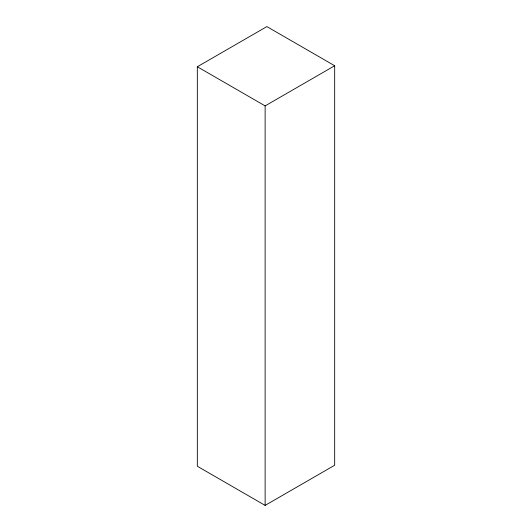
<?xml version="1.0" encoding="UTF-8"?>
<svg xmlns="http://www.w3.org/2000/svg" width="532" height="532" viewBox="0 0 532 532"><rect width="100%" height="100%" fill="white"/><g stroke="black" fill="none" stroke-linecap="round" stroke-linejoin="round"><path stroke-width="0.8" d="M197.325 66.753L266.871 26.6L334.675 65.749L334.675 465.247L265.129 505.4L197.325 466.251L197.325 66.753L265.129 105.895L334.675 65.749M265.129 105.895L265.129 505.4"/></g></svg>
